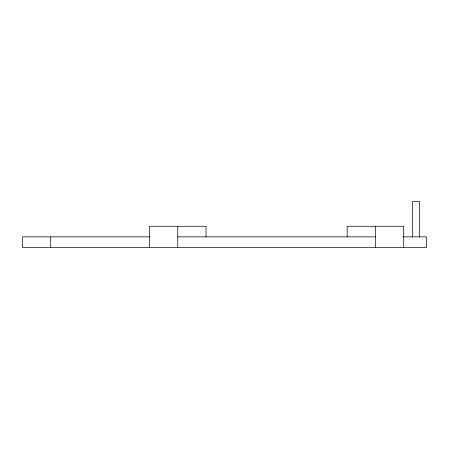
<?xml version="1.0" encoding="UTF-8"?>
<svg xmlns="http://www.w3.org/2000/svg" width="449" height="449" viewBox="0 0 449 449"><rect width="100%" height="100%" fill="white"/><g stroke="black" fill="none" stroke-linecap="round" stroke-linejoin="round"><path stroke-width="0.67" d="M149.803 236.864L22.45 236.864L22.45 247.461L426.55 247.461L426.55 236.864L403.281 236.864M177.765 236.864L375.437 236.864M419.484 236.864L419.484 201.539L412.423 201.539L412.423 236.864M403.696 247.461L403.696 226.268L347.178 226.268L347.178 236.864M375.437 226.268L375.437 247.461M206.024 236.864L206.024 226.268L149.506 226.268L149.506 247.461M177.765 226.268L177.765 247.461M50.709 236.864L50.709 247.461"/></g></svg>
